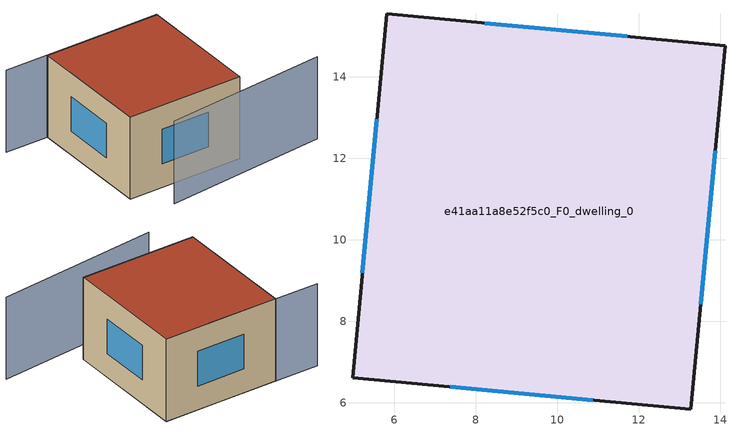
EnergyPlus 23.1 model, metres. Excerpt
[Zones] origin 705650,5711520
e41aa11a8e52f5c0_F0_dwelling_0
 floor ground (EU_floor_Construction): 13.28,5.85 14.12,14.77 5.82,15.54 4.98,6.61 z0
 wall outside (EU_wall_Construction): 14.12,14.77 13.28,5.85 4.98,6.61 5.82,15.54 14.12,14.77 z0:6
 window (EU_Window_Construction): 13.87,12.19 13.52,8.42 / 10.88,6.07 7.38,6.39 / 5.22,9.19 5.57,12.96 / 8.22,15.32 11.72,14.99 z1.73:4.27
 roof outside (EU_roof_Construction): 14.12,14.77 13.28,5.85 4.98,6.61 5.82,15.54 z6
shading: 6.72,4.47 18.42,4.49 / 10.88,15.05 2.69,15.84 z0:6
[Building]
EU S2 Campaign: North Axis=0; Terrain=City; Solar Distribution=FullExterior
[Site:Location]
London: Latitude=51.5; Longitude=-0.5; Time Zone=0; Elevation=25
[SizingPeriod:WeatherFileDays]
AnnualSizingPeriod: Begin Month=1; Begin Day of Month=1; End Month=12; End Day of Month=31; Day of Week for Start Day=Monday; Use Weather File Daylight Saving Period=No; Use Weather File Rain and Snow Indicators=No
[MATERIAL]
EU_InternalMass_Material: Roughness=MediumRough; Thickness=0.1; Conductivity=1; Density=1800; Specific Heat=900; Thermal Absorptance=0.9; Solar Absorptance=0.7; Visible Absorptance=0.7
[MATERIAL:NOMASS] Roughness=MediumRough; Thermal Absorptance=0.9; Solar Absorptance=0.7; Visible Absorptance=0.7
Name | Thermal Resistance
EU_wall_NoMass | 0.724719
EU_roof_NoMass | 2.98947
EU_floor_NoMass | 2.39157
[WINDOWMATERIAL:SIMPLEGLAZINGSYSTEM]
EU_Window_SimpleGlazing: UFactor=2.63425; Solar Heat Gain Coefficient=0.76; Visible Transmittance=0.76
[CONSTRUCTION]
EU_wall_Construction: EU_wall_NoMass
EU_roof_Construction: EU_roof_NoMass
EU_floor_Construction: EU_floor_NoMass
EU_InternalMass_Construction: EU_InternalMass_Material
EU_Window_Construction: EU_Window_SimpleGlazing
[ZONE]
e41aa11a8e52f5c0_F0_dwelling_0: Type=1; Multiplier=1; Ceiling Height=autocalculate; Volume=448.383; Floor Area=autocalculate; Part of Total Floor Area=Yes
[INTERNALMASS]
e41aa11a8e52f5c0_F0_dwelling_0_EU_InternalMass: Construction=EU_InternalMass_Construction; Zone or ZoneList=e41aa11a8e52f5c0_F0_dwelling_0; Surface Area=74.7302
[OTHEREQUIPMENT]
EU_Step8_InternalGain_e41aa11a8e52f5c0_F0_dwelling_0_f000: Fuel Type=Electricity; Zone or ZoneList or Space or SpaceList=e41aa11a8e52f5c0_F0_dwelling_0; Schedule=EU_Step8_GainSchedule_e41aa11a8e52f5c0_F0_dwelling_0_f000; Design Level Calculation Method=Watts/Area; Power per Zone Floor Area=1; Fraction Latent=0; Fraction Radiant=0; Fraction Lost=0; Carbon Dioxide Generation Rate=0; EndUse Subcategory=EU_Step8_InternalGains
[ZONEVENTILATION:DESIGNFLOWRATE]
EU_ConstantAir_e41aa11a8e52f5c0_F0_dwelling_0: Zone or ZoneList or Space or SpaceList=e41aa11a8e52f5c0_F0_dwelling_0; Schedule=EU_AlwaysOn; Design Flow Rate Calculation Method=AirChanges/Hour; Air Changes per Hour=0.418135; Ventilation Type=Natural; Fan Pressure Rise=0; Fan Total Efficiency=1; Constant Term Coefficient=1; Temperature Term Coefficient=0; Velocity Term Coefficient=0; Velocity Squared Term Coefficient=0; Minimum Indoor Temperature=-100; Maximum Indoor Temperature=100; Delta Temperature=-100; Minimum Outdoor Temperature=-100; Maximum Outdoor Temperature=100; Maximum Wind Speed=40
[HVACTEMPLATE:THERMOSTAT]
EU_HeatOnly_e41aa11a8e52f5c0_F0_dwelling_0: Constant Heating Setpoint=20; Constant Cooling Setpoint=50
[HVACTEMPLATE:ZONE:IDEALLOADSAIRSYSTEM]
e41aa11a8e52f5c0_F0_dwelling_0: Template Thermostat=EU_HeatOnly_e41aa11a8e52f5c0_F0_dwelling_0; System Availability Schedule=EU_AlwaysOn; Maximum Heating Supply Air Temperature=50; Minimum Cooling Supply Air Temperature=13; Maximum Heating Supply Air Humidity Ratio=0.0156; Minimum Cooling Supply Air Humidity Ratio=0.0077; Heating Limit=NoLimit; Cooling Limit=NoLimit; Heating Availability Schedule=EU_AlwaysOn; Cooling Availability Schedule=EU_CoolingOff; Dehumidification Control Type=ConstantSensibleHeatRatio; Cooling Sensible Heat Ratio=0.7; Dehumidification Setpoint=60; Humidification Control Type=None; Humidification Setpoint=30; Outdoor Air Method=None; Outdoor Air Flow Rate per Person=0.00944; Outdoor Air Flow Rate per Zone Floor Area=0; Outdoor Air Flow Rate per Zone=0; Demand Controlled Ventilation Type=None; Outdoor Air Economizer Type=NoEconomizer; Heat Recovery Type=None; Sensible Heat Recovery Effectiveness=0.7; Latent Heat Recovery Effectiveness=0.65
[SIZING:ZONE]
e41aa11a8e52f5c0_F0_dwelling_0: Zone Cooling Design Supply Air Temperature Input Method=SupplyAirTemperature; Zone Cooling Design Supply Air Temperature=13; Zone Heating Design Supply Air Temperature Input Method=SupplyAirTemperature; Zone Heating Design Supply Air Temperature=50; Zone Cooling Design Supply Air Humidity Ratio=0.008; Zone Heating Design Supply Air Humidity Ratio=0.008; Cooling Design Air Flow Method=DesignDay; Cooling Design Air Flow Rate=0; Cooling Minimum Air Flow per Zone Floor Area=0.000762; Cooling Minimum Air Flow=0; Cooling Minimum Air Flow Fraction=0.2; Heating Design Air Flow Method=DesignDay; Heating Design Air Flow Rate=0; Heating Maximum Air Flow per Zone Floor Area=0.002032; Heating Maximum Air Flow=0.141576; Heating Maximum Air Flow Fraction=0.3; Account for Dedicated Outdoor Air System=No; Dedicated Outdoor Air System Control Strategy=NeutralSupplyAir; Dedicated Outdoor Air Low Setpoint Temperature for Design=autosize; Dedicated Outdoor Air High Setpoint Temperature for Design=autosize; Zone Load Sizing Method=Sensible Load Only No Latent Load; Zone Latent Cooling Design Supply Air Humidity Ratio Input Method=HumidityRatioDifference; Zone Cooling Design Supply Air Humidity Ratio Difference=0.005; Zone Latent Heating Design Supply Air Humidity Ratio Input Method=HumidityRatioDifference; Zone Humidification Design Supply Air Humidity Ratio Difference=0.005
[SCHEDULE:CONSTANT]
Name | Hourly Value
EU_AlwaysOn | 1
EU_CoolingOff | 0
[SCHEDULE:FILE]
EU_Step8_GainSchedule_e41aa11a8e52f5c0_F0_dwelling_0_f000: File=../../schedules/e41aa11a8e52f5c0/e41aa11a8e52f5c0_F0_dwelling_0_f000_gain.csv; Column Number=1; Rows to Skip at Top=0; Number of Hours of Data=8760; Column Separator=Comma; Interpolate to Timestep=No; Minutes per Item=60; Adjust Schedule for Daylight Savings=Yes
